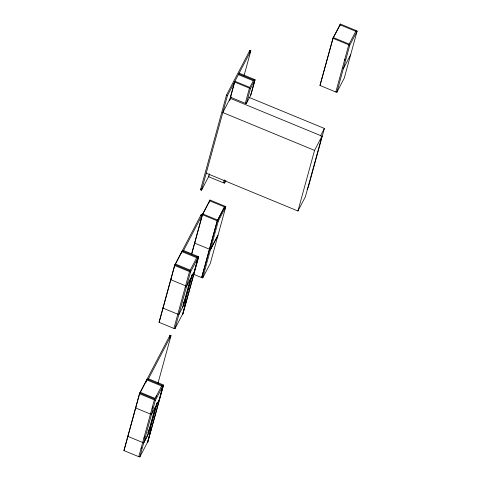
<?xml version="1.0" encoding="UTF-8"?>
<svg xmlns="http://www.w3.org/2000/svg" width="481" height="481" viewBox="0 0 481 481"><rect width="100%" height="100%" fill="white"/><g stroke="black" fill="none" stroke-linecap="round" stroke-linejoin="round"><path stroke-width="0.72" d="M161.802 385.942L161.989 385.257L154.347 399.873L138.787 456.697L123.888 450.553L139.448 393.729L170.04 335.215L171.032 335.624L158.033 383.092M197.12 256.992L189.478 271.609L173.918 328.433L159.013 322.282L174.573 265.464L201.347 214.255L218.254 221.218L210.516 249.477L209.524 249.068L217.262 220.809L224.88 206.199L209.981 200.048L183.213 251.256M124.465 449.11L128.156 435.612L127.778 436.345L143.693 442.899L139.845 456.95L138.847 456.541M128.355 434.902L139.634 393.705M159.59 320.845L163.287 307.347L162.903 308.08L178.818 314.628L174.97 328.685L173.978 328.276M163.48 306.637L174.958 264.73L189.857 270.881M140.025 392.947L140.211 392.268L155.11 398.412M175.156 264.682L175.343 263.997L190.242 270.148M146.122 381.974L146.705 379.846L161.604 385.99M181.445 253L181.836 251.581L196.735 257.726M146.302 381.992L147.09 379.112L163.203 385.762L147.643 442.58L163.588 385.028L148.467 378.794M181.824 252.284L182.215 250.848L198.334 257.497L182.768 314.315L198.713 256.764L183.592 250.523M209.109 175.739L201.551 190.205L200.553 189.797L226.491 95.094L249.861 50.391L250.86 50.8L244.126 75.379M201.551 190.205L227.483 95.503L250.86 50.8M209.391 173.821L208.604 176.713L223.503 182.858L224.35 179.84M229.569 100.83L230.255 98.322L321.981 136.165L305.381 196.771L297.943 210.997L206.217 173.16M230.766 96.447L234.524 82.72M200.95 215.692L201.347 214.255M191.444 254.443L202.339 214.664M191.829 253.709L202.14 216.065M169.444 337.373L170.04 335.215M249.272 52.555L249.861 50.391M141.113 448.863L141.504 447.444M144.029 438.209L144.42 436.79M152.2 408.375L152.591 406.956M185.383 287.217L185.774 285.792M209.211 202.2L209.596 200.781L224.501 206.926M209.59 201.473L209.981 200.048M142.743 442.334L143.735 442.742L151.473 414.484L159.073 399.879L162.921 385.828L161.929 385.419M162.921 385.828L155.363 400.282L151.515 414.333L150.523 413.925M197.054 257.149L198.046 257.563L194.198 271.615L186.604 286.219L178.86 314.478L177.868 314.069M198.046 257.563L190.494 272.012L186.646 286.069L185.648 285.66M155.207 407.341L147.469 435.6L143.735 442.742M182.6 307.335L190.338 279.076M149.747 429.292L156.938 403.036M192.262 274.062L184.878 301.022L183.844 302.994M157.323 402.308L150.319 427.874L147.847 432.629M192.057 275.463L185.444 299.609L182.978 304.365M150.252 428.036L151.25 428.445L147.396 442.496L139.845 456.95M185.383 299.765L186.375 300.18L182.527 314.231L174.97 328.685M223.569 182.702L224.561 183.111L225.15 180.964M245.352 103.168L246.344 103.577L250.457 88.558L254.617 80.598L253.625 80.183M250.505 95.611L255.068 79.708L239.171 73.148M255.068 79.708L250.914 94.877L246.344 103.577M193.548 274.278L201.677 277.633L217.244 220.815L224.819 206.355L225.811 206.764L218.073 235.023L210.516 249.477M209.482 249.218L201.743 277.477L202.735 277.886L210.293 263.432L218.031 235.173L210.474 249.627L202.735 277.886M203.229 272.643L203.619 271.218M211.399 242.809L211.79 241.39M348.773 44.805L335.822 92.009L319.979 85.474L332.906 38.276L340.344 24.05L356.187 30.586L348.749 44.811M339.574 26.214L339.965 24.784L355.802 31.313M339.953 25.481L340.344 24.05M297.943 210.997L314.544 150.385L321.981 136.165M248.779 97.264L324.392 128.457L308.375 186.947L307.064 189.448M344.624 60.528L345.015 59.097M335.882 91.853L336.88 92.262L343.302 68.813L350.691 54.6L357.112 31.151L356.12 30.742M357.112 31.151L349.765 45.214L343.344 68.663L342.346 68.254M350.649 54.75L344.228 78.199L336.88 92.262M230.255 98.322L222.817 112.548L314.544 150.385M229.96 99.387L231.271 96.885M253.691 80.026L249.441 88.155L245.286 103.325L230.387 97.18L234.542 82.01L250.457 88.558M200.553 189.797L201.244 188.48M174.771 265.416L182.028 251.527M209.409 201.461L202.537 214.616L202.723 213.931L217.622 220.082L217.436 220.761L218.121 219.45M171.068 278.938L170.683 279.665L186.604 286.219M224.561 183.111L225.95 180.459M194.943 242.346L194.558 243.073L210.474 249.627M159.013 322.282L159.397 321.555M223.28 209.584L223.972 208.267M198.334 257.497L198.713 256.764M218.254 221.218L225.811 206.764M183.532 302.946L185.251 299.663M178.818 314.628L186.375 300.18M139.989 393.019L146.903 379.798M148.082 379.521L171.032 335.624M201.677 277.633L202.062 276.9M135.937 407.203L135.558 407.936L151.473 414.484M333.105 38.227L339.778 25.463M123.888 450.553L124.266 449.819M155.922 397.198L156.644 395.809M319.979 85.474L333.291 37.542L349.134 44.078M163.203 385.762L163.588 385.028M148.401 431.216L150.12 427.928M143.693 442.899L151.25 428.445M320.472 135.961L324.392 128.457M332.906 38.276L349.765 45.214M342.31 68.404L343.302 68.813M238.786 73.882L254.683 80.441M238.408 74.615L253.307 80.76M234.92 81.277L249.825 87.428M226.491 95.094L227.483 95.503M174.573 265.464L190.494 272.012M139.827 392.995L154.732 399.146M139.448 393.729L155.363 400.282"/></g></svg>
